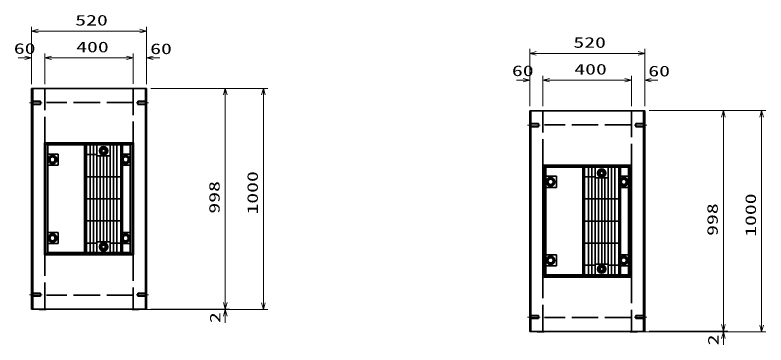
# Model space of a CAD drawing. Units: millimetres on the paper. Extents: x 0 to 841, y 0 to 594.
# Drawn here: x 382 to 551.8, y 308.7 to 383.3 of the extents above; entities that cross this region are included whole.
import ezdxf
from ezdxf.enums import TextEntityAlignment as Align

# ---------------------------------------------------------------- set-up
doc = ezdxf.new("R2010")
doc.units = ezdxf.units.MM
doc.linetypes.add('DASHED', pattern=[7.5, 6, -1.5])
doc.linetypes.add('USER2', pattern=[18.5, 12, -1.5, 3.5, -1.5])
for name, color, linetype, lineweight in [('D-BMK（構造物基準線）', 2, 'USER2', 18), ('D-STR-DIM（寸法）', 7, 'Continuous', 13), ('D-STR（構造物）', 1, 'Continuous', 35)]:
    doc.layers.add(name, color=color, linetype=linetype, lineweight=lineweight)
doc.styles.add('ＭＳ ゴシック', font='')
doc.styles.get('ＭＳ ゴシック').set_extended_font_data('MS Gothic')

# ---------------------------------------------------------------- blocks, each defined once
blk = doc.blocks.new('_Open30')
at = {"color": 7, "linetype": 'Continuous', "lineweight": 13}
for p, q in [((-1, 0.2679), (0, 0)), ((0, 0), (-1, -0.2679)), ((0, 0), (-1, 0))]:
    blk.add_line(p, q, dxfattribs=at)

msp = doc.modelspace()

# ---------------------------------------------------------------- linework, layer by layer
at = {"layer": 'D-BMK（構造物基準線）'}
for p, q in [((385.237, 363.482), (388.086, 363.482)), ((412.161, 363.482), (409.311, 363.482)), ((497.869, 358.448), (500.719, 358.448)), ((524.793, 358.448), (521.944, 358.448)), ((385.237, 320.082), (388.086, 320.082)), ((412.161, 320.082), (409.311, 320.082)), ((497.869, 315.048), (500.719, 315.048)), ((524.793, 315.048), (521.944, 315.048))]:
    msp.add_line(p, q, dxfattribs=at)
at = {"layer": 'D-STR-DIM（寸法）'}
for p, q in [((385.699, 367.732), (385.699, 380.709)), ((411.699, 374.689), (411.699, 380.709)), ((387.199, 379.709), (410.199, 379.709)), ((498.331, 362.698), (498.331, 375.675)), ((524.331, 369.655), (524.331, 375.675)), ((384.199, 373.659), (382.699, 373.659)), ((385.699, 367.732), (385.699, 374.659)), ((388.699, 367.732), (388.699, 374.659)), ((388.699, 367.784), (388.699, 374.659)), ((390.199, 373.659), (407.199, 373.659)), ((390.199, 373.659), (391.699, 373.659)), ((407.199, 373.659), (405.699, 373.659)), ((408.699, 367.762), (408.699, 374.659)), ((408.699, 367.762), (408.699, 374.659)), ((411.699, 367.732), (411.699, 374.659)), ((413.199, 373.659), (414.699, 373.659)), ((499.831, 374.675), (522.831, 374.675)), ((496.831, 368.625), (495.331, 368.625)), ((498.331, 362.698), (498.331, 369.625)), ((501.331, 362.698), (501.331, 369.625)), ((501.331, 362.749), (501.331, 369.625)), ((502.831, 368.625), (519.831, 368.625)), ((502.831, 368.625), (504.331, 368.625)), ((519.831, 368.625), (518.331, 368.625)), ((521.331, 362.728), (521.331, 369.625)), ((521.331, 362.728), (521.331, 369.625)), ((524.331, 362.698), (524.331, 369.625)), ((525.831, 368.625), (527.331, 368.625)), ((412.699, 366.762), (430.487, 366.762)), ((429.487, 318.362), (429.487, 365.262)), ((430.487, 366.762), (439.127, 366.762)), ((438.127, 318.262), (438.127, 365.262)), ((525.331, 361.728), (543.12, 361.728)), ((543.12, 361.728), (551.76, 361.728)), ((542.12, 313.328), (542.12, 360.228)), ((550.76, 313.228), (550.76, 360.228)), ((429.487, 318.362), (429.487, 319.862)), ((411.449, 316.762), (430.487, 316.762)), ((412.699, 316.862), (430.487, 316.862)), ((412.699, 316.862), (430.487, 316.862)), ((428.05, 316.762), (439.127, 316.762)), ((429.487, 315.262), (429.487, 313.762)), ((542.12, 313.328), (542.12, 314.828)), ((524.081, 311.728), (543.12, 311.728)), ((525.331, 311.828), (543.12, 311.828)), ((525.331, 311.828), (543.12, 311.828)), ((540.683, 311.728), (551.76, 311.728)), ((542.12, 310.228), (542.12, 308.728))]:
    msp.add_line(p, q, dxfattribs=at)
at = {"layer": 'D-STR（構造物）'}
for p, q in [((385.699, 366.732), (411.699, 366.732)), ((385.699, 316.832), (385.699, 366.732)), ((385.949, 316.832), (385.949, 366.732)), ((411.449, 366.732), (411.449, 316.832)), ((411.699, 366.732), (411.699, 316.832)), ((498.331, 361.698), (524.331, 361.698)), ((498.331, 311.798), (498.331, 361.698)), ((498.581, 311.798), (498.581, 361.698)), ((524.081, 361.698), (524.081, 311.798)), ((524.331, 361.698), (524.331, 311.798)), ((388.649, 329.107), (388.649, 354.457)), ((388.649, 354.457), (408.749, 354.457)), ((388.949, 329.407), (388.949, 354.157)), ((388.949, 354.157), (408.449, 354.157)), ((389.379, 329.607), (389.379, 353.957)), ((389.379, 353.957), (397.699, 353.957)), ((397.699, 329.107), (397.699, 354.457)), ((397.999, 329.107), (397.999, 354.457)), ((398.099, 353.957), (398.099, 329.607)), ((405.849, 353.957), (398.099, 353.957)), ((398.974, 353.957), (398.974, 329.607)), ((399.724, 329.607), (399.724, 353.957)), ((400.474, 353.957), (400.474, 329.607)), ((401.281, 352.632), (401.627, 353.232)), ((401.627, 353.232), (402.32, 353.232)), ((402.32, 353.232), (402.666, 352.632)), ((403.474, 353.957), (403.474, 329.607)), ((404.224, 329.607), (404.224, 353.957)), ((404.974, 353.957), (404.974, 329.607)), ((405.849, 329.607), (405.849, 353.957)), ((405.949, 329.107), (405.949, 354.457)), ((406.249, 354.457), (406.249, 329.107)), ((408.019, 353.957), (406.249, 353.957)), ((408.019, 353.957), (408.019, 329.607)), ((408.019, 351.907), (408.019, 353.957)), ((408.449, 354.157), (408.449, 329.407)), ((408.749, 354.457), (408.749, 329.107)), ((389.379, 351.907), (391.729, 351.907)), ((391.729, 351.907), (391.729, 349.407)), ((398.099, 351.782), (400.474, 351.782)), ((400.474, 351.532), (403.474, 351.532)), ((401.224, 332.032), (401.224, 351.532)), ((401.627, 352.032), (401.281, 352.632)), ((402.32, 352.032), (401.627, 352.032)), ((401.974, 332.032), (401.974, 351.532)), ((402.666, 352.632), (402.32, 352.032)), ((402.724, 351.532), (402.724, 332.032)), ((406.249, 351.907), (408.019, 351.907)), ((390.077, 351.257), (389.731, 350.657)), ((389.731, 350.657), (390.077, 350.057)), ((390.77, 351.257), (390.077, 351.257)), ((390.077, 350.057), (390.77, 350.057)), ((391.116, 350.657), (390.77, 351.257)), ((390.77, 350.057), (391.116, 350.657)), ((406.281, 350.657), (406.627, 351.257)), ((406.627, 350.057), (406.281, 350.657)), ((406.627, 351.257), (407.32, 351.257)), ((407.32, 350.057), (406.627, 350.057)), ((407.32, 351.257), (407.667, 350.657)), ((407.667, 350.657), (407.32, 350.057)), ((391.729, 349.407), (389.379, 349.407)), ((406.249, 349.407), (408.019, 349.407)), ((408.019, 349.407), (408.019, 334.157)), ((408.019, 349.407), (408.019, 334.157)), ((501.281, 324.073), (501.281, 349.423)), ((501.281, 349.423), (521.381, 349.423)), ((501.581, 324.373), (501.581, 349.123)), ((501.581, 349.123), (521.081, 349.123)), ((502.011, 324.573), (502.011, 348.923)), ((502.011, 348.923), (510.331, 348.923)), ((510.331, 324.073), (510.331, 349.423)), ((510.631, 324.073), (510.631, 349.423)), ((510.731, 348.923), (510.731, 324.573)), ((518.481, 348.923), (510.731, 348.923)), ((511.606, 348.923), (511.606, 324.573)), ((512.356, 324.573), (512.356, 348.923)), ((513.106, 348.923), (513.106, 324.573)), ((513.913, 347.598), (514.259, 348.198)), ((514.259, 348.198), (514.952, 348.198)), ((514.952, 348.198), (515.298, 347.598)), ((516.106, 348.923), (516.106, 324.573)), ((516.856, 324.573), (516.856, 348.923)), ((517.606, 348.923), (517.606, 324.573)), ((518.481, 324.573), (518.481, 348.923)), ((518.581, 324.073), (518.581, 349.423)), ((518.881, 349.423), (518.881, 324.073)), ((520.651, 348.923), (518.881, 348.923)), ((520.651, 348.923), (520.651, 324.573)), ((520.651, 346.873), (520.651, 348.923)), ((521.081, 349.123), (521.081, 324.373)), ((521.381, 349.423), (521.381, 324.073)), ((405.849, 346.782), (398.099, 346.782)), ((502.011, 346.873), (504.361, 346.873)), ((504.361, 346.873), (504.361, 344.373)), ((510.731, 346.748), (513.106, 346.748)), ((513.106, 346.498), (516.106, 346.498)), ((513.856, 326.998), (513.856, 346.498)), ((514.259, 346.998), (513.913, 347.598)), ((514.952, 346.998), (514.259, 346.998)), ((514.606, 326.998), (514.606, 346.498)), ((515.298, 347.598), (514.952, 346.998)), ((515.356, 346.498), (515.356, 326.998)), ((518.881, 346.873), (520.651, 346.873)), ((502.709, 346.223), (502.363, 345.623)), ((502.363, 345.623), (502.709, 345.023)), ((503.402, 346.223), (502.709, 346.223)), ((502.709, 345.023), (503.402, 345.023)), ((503.748, 345.623), (503.402, 346.223)), ((503.402, 345.023), (503.748, 345.623)), ((518.913, 345.623), (519.259, 346.223)), ((519.259, 345.023), (518.913, 345.623)), ((519.259, 346.223), (519.952, 346.223)), ((519.952, 345.023), (519.259, 345.023)), ((519.952, 346.223), (520.299, 345.623)), ((520.299, 345.623), (519.952, 345.023)), ((504.361, 344.373), (502.011, 344.373)), ((518.881, 344.373), (520.651, 344.373)), ((520.651, 344.373), (520.651, 329.123)), ((520.651, 344.373), (520.651, 329.123)), ((398.099, 341.782), (405.849, 341.782)), ((518.481, 341.748), (510.731, 341.748)), ((405.849, 336.782), (398.099, 336.782)), ((510.731, 336.748), (518.481, 336.748)), ((391.729, 334.157), (389.379, 334.157)), ((390.077, 333.507), (389.731, 332.907)), ((389.731, 332.907), (390.077, 332.307)), ((390.77, 333.507), (390.077, 333.507)), ((391.116, 332.907), (390.77, 333.507)), ((390.77, 332.307), (391.116, 332.907)), ((391.729, 331.657), (391.729, 334.157)), ((408.019, 334.157), (406.249, 334.157)), ((406.281, 332.907), (406.627, 333.507)), ((406.627, 332.307), (406.281, 332.907)), ((406.627, 333.507), (407.32, 333.507)), ((407.32, 333.507), (407.667, 332.907)), ((407.667, 332.907), (407.32, 332.307)), ((391.729, 331.657), (389.379, 331.657)), ((390.077, 332.307), (390.77, 332.307)), ((398.099, 331.782), (400.474, 331.782)), ((400.474, 332.032), (403.474, 332.032)), ((401.281, 330.932), (401.627, 331.532)), ((401.627, 331.532), (402.32, 331.532)), ((402.32, 331.532), (402.666, 330.932)), ((403.474, 331.782), (405.849, 331.782)), ((406.249, 331.657), (408.019, 331.657)), ((407.32, 332.307), (406.627, 332.307)), ((518.481, 331.748), (510.731, 331.748)), ((389.379, 329.607), (397.699, 329.607)), ((405.849, 329.607), (398.099, 329.607)), ((401.627, 330.332), (401.281, 330.932)), ((402.32, 330.332), (401.627, 330.332)), ((402.666, 330.932), (402.32, 330.332)), ((408.019, 329.607), (406.249, 329.607)), ((408.749, 329.107), (388.649, 329.107)), ((408.449, 329.407), (388.949, 329.407)), ((504.361, 329.123), (502.011, 329.123)), ((502.709, 328.473), (502.363, 327.873)), ((502.363, 327.873), (502.709, 327.273)), ((503.402, 328.473), (502.709, 328.473)), ((503.748, 327.873), (503.402, 328.473)), ((503.402, 327.273), (503.748, 327.873)), ((504.361, 326.623), (504.361, 329.123)), ((520.651, 329.123), (518.881, 329.123)), ((518.913, 327.873), (519.259, 328.473)), ((519.259, 327.273), (518.913, 327.873)), ((519.259, 328.473), (519.952, 328.473)), ((519.952, 328.473), (520.299, 327.873)), ((520.299, 327.873), (519.952, 327.273)), ((504.361, 326.623), (502.011, 326.623)), ((502.709, 327.273), (503.402, 327.273)), ((510.731, 326.748), (513.106, 326.748)), ((513.106, 326.998), (516.106, 326.998)), ((513.913, 325.898), (514.259, 326.498)), ((514.259, 326.498), (514.952, 326.498)), ((514.952, 326.498), (515.298, 325.898)), ((516.106, 326.748), (518.481, 326.748)), ((518.881, 326.623), (520.651, 326.623)), ((519.952, 327.273), (519.259, 327.273)), ((521.081, 324.373), (501.581, 324.373)), ((502.011, 324.573), (510.331, 324.573)), ((518.481, 324.573), (510.731, 324.573)), ((514.259, 325.298), (513.913, 325.898)), ((514.952, 325.298), (514.259, 325.298)), ((515.298, 325.898), (514.952, 325.298)), ((520.651, 324.573), (518.881, 324.573)), ((521.381, 324.073), (501.281, 324.073)), ((411.699, 316.832), (385.699, 316.832)), ((387.449, 316.732), (387.349, 316.832)), ((388.949, 316.732), (387.449, 316.732)), ((388.949, 316.732), (389.049, 316.832)), ((408.449, 316.732), (408.349, 316.832)), ((408.449, 316.732), (409.949, 316.732)), ((409.949, 316.732), (410.049, 316.832)), ((524.331, 311.798), (498.331, 311.798)), ((500.081, 311.698), (499.981, 311.798)), ((501.581, 311.698), (500.081, 311.698)), ((501.581, 311.698), (501.681, 311.798)), ((521.081, 311.698), (520.981, 311.798)), ((521.081, 311.698), (522.581, 311.698)), ((522.581, 311.698), (522.681, 311.798))]:
    msp.add_line(p, q, dxfattribs=at)
at = {"layer": 'D-STR（構造物）', "linetype": 'DASHED'}
for p, q in [((388.699, 316.832), (388.699, 366.732)), ((408.699, 366.732), (408.699, 316.832)), ((385.699, 363.832), (387.699, 363.832)), ((387.699, 363.132), (387.699, 363.832)), ((408.699, 363.55), (389.049, 363.55)), ((411.699, 363.832), (409.699, 363.832)), ((409.699, 363.132), (409.699, 363.832)), ((385.699, 363.132), (387.699, 363.132)), ((411.699, 363.132), (409.699, 363.132)), ((501.331, 311.798), (501.331, 361.698)), ((521.331, 361.698), (521.331, 311.798)), ((498.331, 358.798), (500.331, 358.798)), ((500.331, 358.098), (500.331, 358.798)), ((521.331, 358.516), (501.681, 358.516)), ((524.331, 358.798), (522.331, 358.798)), ((522.331, 358.098), (522.331, 358.798)), ((498.331, 358.098), (500.331, 358.098)), ((524.331, 358.098), (522.331, 358.098)), ((385.699, 320.432), (387.699, 320.432)), ((385.699, 319.732), (387.699, 319.732)), ((387.699, 320.432), (387.699, 319.732)), ((408.699, 320.014), (389.049, 320.014)), ((411.699, 320.432), (409.699, 320.432)), ((409.699, 320.432), (409.699, 319.732)), ((411.699, 319.732), (409.699, 319.732)), ((498.331, 315.398), (500.331, 315.398)), ((498.331, 314.698), (500.331, 314.698)), ((500.331, 315.398), (500.331, 314.698)), ((521.331, 314.979), (501.681, 314.979)), ((524.331, 315.398), (522.331, 315.398)), ((522.331, 315.398), (522.331, 314.698)), ((524.331, 314.698), (522.331, 314.698))]:
    msp.add_line(p, q, dxfattribs=at)
at = {"layer": 'D-STR（構造物）'}
for centre, radius in [((401.974, 352.632), 0.95), ((401.974, 352.632), 0.6), ((390.424, 350.657), 0.95), ((401.974, 352.632), 0.4), ((406.974, 350.657), 0.95), ((390.474, 350.657), 0.725), ((390.424, 350.657), 0.6), ((406.924, 350.657), 0.725), ((406.974, 350.657), 0.6), ((514.606, 347.598), 0.95), ((514.606, 347.598), 0.6), ((503.056, 345.623), 0.95), ((514.606, 347.598), 0.4), ((519.606, 345.623), 0.95), ((503.106, 345.623), 0.725), ((503.056, 345.623), 0.6), ((519.556, 345.623), 0.725), ((519.606, 345.623), 0.6), ((390.424, 332.907), 0.95), ((390.474, 332.907), 0.725), ((390.424, 332.907), 0.6), ((406.974, 332.907), 0.95), ((406.924, 332.907), 0.725), ((406.974, 332.907), 0.6), ((401.974, 330.932), 0.95), ((401.974, 330.932), 0.6), ((401.974, 330.932), 0.4), ((503.056, 327.873), 0.95), ((503.106, 327.873), 0.725), ((503.056, 327.873), 0.6), ((519.606, 327.873), 0.95), ((519.556, 327.873), 0.725), ((519.606, 327.873), 0.6), ((514.606, 325.898), 0.95), ((514.606, 325.898), 0.6), ((514.606, 325.898), 0.4)]:
    msp.add_circle(centre, radius, dxfattribs=at)

# ---------------------------------------------------------------- block references
at = {"layer": 'D-STR-DIM（寸法）', "xscale": 1.5, "yscale": 1.5}
for p, rotation in [((385.699, 379.709), 180), ((388.699, 373.659), 180), ((388.699, 373.659), 180), ((411.699, 373.659), 180), ((498.331, 374.675), 180), ((501.331, 368.625), 180), ((501.331, 368.625), 180), ((524.331, 368.625), 180), ((429.487, 366.762), 90), ((438.127, 366.762), 90), ((542.12, 361.728), 90), ((550.76, 361.728), 90), ((429.487, 316.862), 270), ((429.487, 316.862), 270), ((438.127, 316.762), 270), ((429.487, 316.762), 90), ((542.12, 311.828), 270), ((542.12, 311.828), 270), ((550.76, 311.728), 270), ((542.12, 311.728), 90)]:
    msp.add_blockref('_Open30', p, dxfattribs=dict(at, rotation=rotation))
for p in [(411.699, 379.709), (385.699, 373.659), (408.699, 373.659), (408.699, 373.659), (524.331, 374.675), (498.331, 368.625), (521.331, 368.625), (521.331, 368.625)]:
    msp.add_blockref('_Open30', p, dxfattribs=at)

# ---------------------------------------------------------------- texts
at = {"layer": 'D-STR-DIM（寸法）', "style": 'ＭＳ ゴシック', "width": 1.5}
for s, p in [('520', (395.574, 380.247)), ('400', (395.782, 374.196)), ('520', (508.206, 375.212)), ('60', (381.684, 373.847)), ('60', (412.518, 373.783)), ('60', (494.317, 368.813)), ('400', (508.414, 369.162)), ('60', (525.151, 368.748))]:
    msp.add_text(s, height=2.405, dxfattribs=at).set_placement(p, align=Align.BOTTOM_LEFT)
for s, p in [('1000', (437.59, 338.221)), ('998', (428.95, 338.437)), ('1000', (550.222, 333.186)), ('998', (541.582, 333.403)), ('2', (429.125, 313.674)), ('2', (541.758, 308.64))]:
    msp.add_text(s, height=2.405, rotation=90, dxfattribs=at).set_placement(p, align=Align.BOTTOM_LEFT)

doc.saveas('drawing.dxf')
